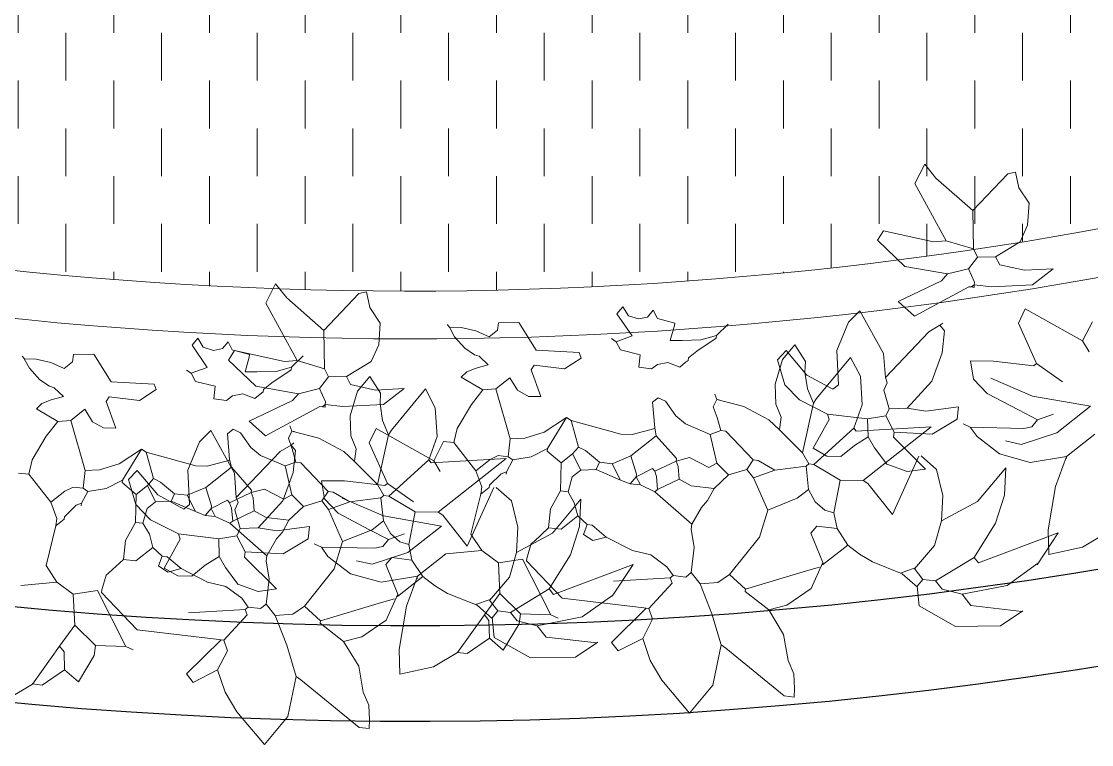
# Model space of a CAD drawing. Header units: millimetres. Extents: x 2667 to 2848, y -1 to 1765.
# Drawn here: x 2720.033 to 2721.152, y 1695.533 to 1696.29 of the extents above; entities that cross this region are included whole.
import ezdxf

# ---------------------------------------------------------------- set-up
doc = ezdxf.new("R2010")
doc.units = ezdxf.units.MM
for name, color, linetype, lineweight in [('ACQUA', 151, 'Continuous', 20), ('VERDE_giardino', 74, 'Continuous', 9), ('VETRATE', 171, 'Continuous', 9)]:
    doc.layers.add(name, color=color, linetype=linetype, lineweight=lineweight)
doc.layers.add('PROIEZIONI', color=145, linetype='Continuous')

msp = doc.modelspace()

# ---------------------------------------------------------------- hatches: boundary and pattern name
at = {"layer": 'ACQUA'}
h = msp.add_hatch(dxfattribs=at)
h.set_pattern_fill('DASH', color=256, scale=0.4, angle=90, style=0)
h.set_pattern_definition([(90, (2925.52994, 1814.877885), (-0.05, 0.05), [0.05, -0.05])])
h.paths.add_polyline_path([(2716.4724, 1700.5077), (2716.7749, 1700.5077, -0.174446), (2717.9341, 1702.729), (2717.7308, 1702.9496, 0.17708)])
h.paths.add_polyline_path([(2716.4745, 1699.4916, 2.20923), (2720.441, 1704.0078), (2720.441, 1703.7078, -2.193796), (2716.7772, 1699.4916)])

# ---------------------------------------------------------------- linework, layer by layer
at = {"layer": 'PROIEZIONI'}
for radius, end in [(4.45, 308.0722), (4.35, 309.1114)]:
    msp.add_arc((2720.441, 1700.0078), radius, 132.6531, end, dxfattribs=at)
at = {"layer": 'VERDE_giardino'}
for p, q in [((2720.9672, 1696.1204), (2720.9776, 1696.1405)), ((2720.9892, 1696.1258), (2720.9776, 1696.1405)), ((2721.0279, 1696.0919), (2720.9892, 1696.1258)), ((2721.0279, 1696.0919), (2721.0645, 1696.1303)), ((2721.0645, 1696.1303), (2721.0727, 1696.132)), ((2721.0761, 1696.1156), (2721.0727, 1696.132)), ((2721.0002, 1696.0604), (2720.9672, 1696.1204)), ((2721.0867, 1696.0996), (2721.0761, 1696.1156)), ((2721.0285, 1696.0518), (2721.0279, 1696.0919)), ((2721.0852, 1696.0766), (2721.0867, 1696.0996)), ((2720.9282, 1696.0609), (2720.9347, 1696.0708)), ((2720.9347, 1696.0708), (2720.9867, 1696.0594)), ((2721.0775, 1696.0594), (2721.0852, 1696.0766)), ((2720.957, 1696.0335), (2720.9282, 1696.0609)), ((2720.9867, 1696.0594), (2721.0002, 1696.0604)), ((2721.0285, 1696.0518), (2721.0002, 1696.0604)), ((2721.0516, 1696.0437), (2721.0775, 1696.0594)), ((2721.0329, 1696.0433), (2721.0285, 1696.0518)), ((2721.0014, 1696.0256), (2720.957, 1696.0335)), ((2721.0234, 1696.031), (2721.0329, 1696.0433)), ((2721.0329, 1696.0433), (2721.0516, 1696.0437)), ((2721.056, 1696.0352), (2721.0516, 1696.0437)), ((2721.082, 1696.0295), (2721.056, 1696.0352)), ((2720.9952, 1696.0183), (2721.0014, 1696.0256)), ((2721.0014, 1696.0256), (2721.0234, 1696.031)), ((2721.0298, 1696.0169), (2721.0234, 1696.031)), ((2721.082, 1696.0295), (2721.1118, 1696.0311)), ((2721.1118, 1696.0311), (2721.0902, 1696.0144)), ((2720.2888, 1695.9951), (2720.2992, 1696.0153)), ((2720.3108, 1696.0006), (2720.2992, 1696.0153)), ((2720.95, 1695.9969), (2720.9952, 1696.0183)), ((2720.9669, 1695.9816), (2721.0239, 1696.0123)), ((2721.0265, 1696.012), (2721.0239, 1696.0123)), ((2721.0265, 1696.012), (2721.0295, 1696.0143)), ((2721.0292, 1696.0116), (2721.0265, 1696.012)), ((2721.0292, 1696.0116), (2721.0295, 1696.0143)), ((2721.0295, 1696.0143), (2721.0298, 1696.0169)), ((2721.0295, 1696.0143), (2721.0479, 1696.0121)), ((2721.0902, 1696.0144), (2721.0479, 1696.0121)), ((2720.3496, 1695.9666), (2720.3108, 1696.0006)), ((2720.3496, 1695.9666), (2720.3861, 1696.0051)), ((2720.3861, 1696.0051), (2720.3943, 1696.0068)), ((2720.3977, 1695.9904), (2720.3943, 1696.0068)), ((2720.3218, 1695.9352), (2720.2888, 1695.9951)), ((2720.4083, 1695.9743), (2720.3977, 1695.9904)), ((2720.656, 1695.984), (2720.6622, 1695.9913)), ((2720.6679, 1695.9819), (2720.6622, 1695.9913)), ((2720.9669, 1695.9816), (2720.95, 1695.9969)), ((2721.0826, 1695.9893), (2721.0755, 1695.9742)), ((2721.1427, 1695.9556), (2721.0826, 1695.9893)), ((2720.672, 1695.9608), (2720.656, 1695.984)), ((2720.6784, 1695.9788), (2720.6679, 1695.9819)), ((2720.6878, 1695.9806), (2720.6784, 1695.9788)), ((2720.6938, 1695.9876), (2720.6878, 1695.9806)), ((2720.6982, 1695.9791), (2720.6938, 1695.9876)), ((2720.7163, 1695.9743), (2720.6982, 1695.9791)), ((2720.9099, 1695.9871), (2720.8979, 1695.9751)), ((2720.9345, 1695.9425), (2720.9099, 1695.9871)), ((2720.3502, 1695.9265), (2720.3496, 1695.9666)), ((2720.4069, 1695.9514), (2720.4083, 1695.9743)), ((2720.4808, 1695.9699), (2720.4785, 1695.9729)), ((2720.4808, 1695.9699), (2720.4861, 1695.96)), ((2720.4931, 1695.9695), (2720.4808, 1695.9699)), ((2720.5084, 1695.9661), (2720.4931, 1695.9695)), ((2720.5311, 1695.9667), (2720.5223, 1695.9597)), ((2720.5321, 1695.9746), (2720.5311, 1695.9667)), ((2720.5321, 1695.9746), (2720.5535, 1695.9747)), ((2720.5535, 1695.9747), (2720.5714, 1695.9459)), ((2720.7115, 1695.9562), (2720.716, 1695.9717)), ((2720.716, 1695.9717), (2720.7163, 1695.9743)), ((2720.7601, 1695.9611), (2720.7722, 1695.9731)), ((2720.8979, 1695.9751), (2720.8858, 1695.9457)), ((2720.9821, 1695.9652), (2720.9936, 1695.9719)), ((2720.9936, 1695.9719), (2720.9966, 1695.9742)), ((2720.9983, 1695.966), (2720.9936, 1695.9719)), ((2721.0946, 1695.9319), (2721.0755, 1695.9742)), ((2721.1427, 1695.9556), (2721.1531, 1695.9757)), ((2720.2118, 1695.951), (2720.218, 1695.9583)), ((2720.2236, 1695.9489), (2720.218, 1695.9583)), ((2720.4861, 1695.96), (2720.497, 1695.948)), ((2720.5223, 1695.9597), (2720.5084, 1695.9661)), ((2720.6503, 1695.958), (2720.6552, 1695.9548)), ((2720.6552, 1695.9548), (2720.672, 1695.9608)), ((2720.7241, 1695.9562), (2720.7115, 1695.9562)), ((2720.7438, 1695.9568), (2720.7241, 1695.9562)), ((2720.7395, 1695.9449), (2720.7598, 1695.9585)), ((2720.7601, 1695.9611), (2720.7438, 1695.9568)), ((2720.7598, 1695.9585), (2720.7601, 1695.9611)), ((2720.9365, 1695.9172), (2720.9821, 1695.9652)), ((2720.9959, 1695.943), (2720.9983, 1695.966)), ((2721.1427, 1695.9556), (2721.1494, 1695.9441)), ((2720.2277, 1695.9278), (2720.2118, 1695.951)), ((2720.2342, 1695.9457), (2720.2236, 1695.9489)), ((2720.2435, 1695.9475), (2720.2342, 1695.9457)), ((2720.2496, 1695.9546), (2720.2435, 1695.9475)), ((2720.2539, 1695.9461), (2720.2496, 1695.9546)), ((2720.2498, 1695.9356), (2720.2563, 1695.9456)), ((2720.272, 1695.9413), (2720.2539, 1695.9461)), ((2720.2563, 1695.9456), (2720.3084, 1695.9341)), ((2720.3991, 1695.9341), (2720.4069, 1695.9514)), ((2720.497, 1695.948), (2720.507, 1695.9411)), ((2720.5714, 1695.9459), (2720.6165, 1695.9433)), ((2720.6596, 1695.9462), (2720.6552, 1695.9548)), ((2720.6803, 1695.9411), (2720.6596, 1695.9462)), ((2720.7307, 1695.9379), (2720.7395, 1695.9449)), ((2720.8329, 1695.9454), (2720.8238, 1695.9358)), ((2720.8418, 1695.9515), (2720.829, 1695.9362)), ((2720.8546, 1695.9198), (2720.8329, 1695.9454)), ((2720.8418, 1695.9515), (2720.8531, 1695.9342)), ((2720.8858, 1695.9457), (2720.8875, 1695.9096)), ((2720.0366, 1695.9369), (2720.0342, 1695.9398)), ((2720.0365, 1695.9369), (2720.0419, 1695.927)), ((2720.0489, 1695.9365), (2720.0365, 1695.9369)), ((2720.0642, 1695.9331), (2720.0489, 1695.9365)), ((2720.0781, 1695.9267), (2720.0642, 1695.9331)), ((2720.0869, 1695.9336), (2720.0781, 1695.9267)), ((2720.0878, 1695.9415), (2720.0869, 1695.9336)), ((2720.0878, 1695.9415), (2720.1092, 1695.9417)), ((2720.1092, 1695.9417), (2720.1272, 1695.9129)), ((2720.2786, 1695.9082), (2720.2498, 1695.9356)), ((2720.2672, 1695.9231), (2720.2717, 1695.9386)), ((2720.2717, 1695.9386), (2720.272, 1695.9413)), ((2720.3084, 1695.9341), (2720.3218, 1695.9352)), ((2720.3159, 1695.9281), (2720.328, 1695.94)), ((2720.3502, 1695.9265), (2720.3218, 1695.9352)), ((2720.3733, 1695.9185), (2720.3991, 1695.9341)), ((2720.507, 1695.9411), (2720.5119, 1695.9396)), ((2720.5119, 1695.9396), (2720.5215, 1695.9304)), ((2720.6012, 1695.9264), (2720.6185, 1695.9377)), ((2720.6185, 1695.9377), (2720.6165, 1695.9433)), ((2720.6788, 1695.928), (2720.6803, 1695.9411)), ((2720.7091, 1695.9331), (2720.6984, 1695.931)), ((2720.7216, 1695.9283), (2720.7091, 1695.9331)), ((2720.7274, 1695.9329), (2720.7216, 1695.9283)), ((2720.7274, 1695.9329), (2720.7304, 1695.9352)), ((2720.7304, 1695.9352), (2720.7307, 1695.9379)), ((2720.829, 1695.9362), (2720.8214, 1695.9104)), ((2720.8238, 1695.9358), (2720.8313, 1695.9097)), ((2720.8525, 1695.923), (2720.8531, 1695.9342)), ((2720.8646, 1695.8954), (2720.9001, 1695.9384)), ((2720.9001, 1695.9384), (2720.9104, 1695.9186)), ((2720.9365, 1695.9172), (2720.9345, 1695.9425)), ((2720.985, 1695.9135), (2720.9959, 1695.943)), ((2721.0255, 1695.9346), (2721.0286, 1695.9156)), ((2721.0495, 1695.9345), (2721.0255, 1695.9346)), ((2721.0916, 1695.9295), (2721.0495, 1695.9345)), ((2720.0419, 1695.927), (2720.0527, 1695.9149)), ((2720.206, 1695.925), (2720.211, 1695.9217)), ((2720.211, 1695.9217), (2720.2277, 1695.9278)), ((2720.2153, 1695.9132), (2720.211, 1695.9217)), ((2720.2799, 1695.9232), (2720.2672, 1695.9231)), ((2720.2996, 1695.9237), (2720.2799, 1695.9232)), ((2720.2953, 1695.9118), (2720.3156, 1695.9255)), ((2720.3159, 1695.9281), (2720.2996, 1695.9237)), ((2720.3156, 1695.9255), (2720.3159, 1695.9281)), ((2720.3545, 1695.918), (2720.3502, 1695.9265)), ((2720.4989, 1695.9231), (2720.4933, 1695.9177)), ((2720.5087, 1695.9271), (2720.4989, 1695.9231)), ((2720.5215, 1695.9304), (2720.5087, 1695.9271)), ((2720.5663, 1695.9252), (2720.5696, 1695.9301)), ((2720.5764, 1695.8973), (2720.5663, 1695.9252)), ((2720.5696, 1695.9301), (2720.6012, 1695.9264)), ((2720.692, 1695.9264), (2720.6788, 1695.928)), ((2720.6984, 1695.931), (2720.692, 1695.9264)), ((2720.855, 1695.9055), (2720.8525, 1695.923)), ((2721.0946, 1695.9319), (2721.0916, 1695.9295)), ((2721.0946, 1695.9319), (2721.1217, 1695.9127)), ((2720.0527, 1695.9149), (2720.0627, 1695.9081)), ((2720.1272, 1695.9129), (2720.1723, 1695.9103)), ((2720.2361, 1695.9081), (2720.2153, 1695.9132)), ((2720.2865, 1695.9048), (2720.2953, 1695.9118)), ((2720.3451, 1695.9058), (2720.3545, 1695.918)), ((2720.3545, 1695.918), (2720.3733, 1695.9185)), ((2720.3776, 1695.9099), (2720.3733, 1695.9185)), ((2720.3975, 1695.9185), (2720.3848, 1695.9032)), ((2720.3975, 1695.9185), (2720.4089, 1695.9011)), ((2720.5158, 1695.9044), (2720.4933, 1695.9177)), ((2720.5293, 1695.9055), (2720.544, 1695.9171)), ((2720.544, 1695.9171), (2720.5521, 1695.904)), ((2720.8214, 1695.9104), (2720.8221, 1695.8893)), ((2720.8816, 1695.905), (2720.8546, 1695.9198)), ((2720.9104, 1695.9186), (2720.9124, 1695.8887)), ((2720.9349, 1695.904), (2720.9385, 1695.9116)), ((2720.9385, 1695.9116), (2720.9365, 1695.9172)), ((2720.9594, 1695.8851), (2720.985, 1695.9135)), ((2721.0428, 1695.9006), (2721.0286, 1695.9156)), ((2721.0469, 1695.9165), (2721.0903, 1695.8977)), ((2720.0627, 1695.9081), (2720.0677, 1695.9065)), ((2720.0677, 1695.9065), (2720.0773, 1695.8974)), ((2720.1569, 1695.8934), (2720.1743, 1695.9047)), ((2720.1743, 1695.9047), (2720.1723, 1695.9103)), ((2720.2346, 1695.8949), (2720.2361, 1695.9081)), ((2720.2649, 1695.9001), (2720.2541, 1695.898)), ((2720.2773, 1695.8952), (2720.2649, 1695.9001)), ((2720.2832, 1695.8999), (2720.2773, 1695.8952)), ((2720.3231, 1695.9003), (2720.2786, 1695.9082)), ((2720.2832, 1695.8999), (2720.2861, 1695.9022)), ((2720.2861, 1695.9022), (2720.2865, 1695.9048)), ((2720.3169, 1695.8931), (2720.3231, 1695.9003)), ((2720.3231, 1695.9003), (2720.3451, 1695.9058)), ((2720.3514, 1695.8917), (2720.3451, 1695.9058)), ((2720.3848, 1695.9032), (2720.3772, 1695.8773)), ((2720.4036, 1695.9042), (2720.3776, 1695.9099)), ((2720.4036, 1695.9042), (2720.4334, 1695.9059)), ((2720.4083, 1695.8899), (2720.4089, 1695.9011)), ((2720.4334, 1695.9059), (2720.4118, 1695.8891)), ((2720.4203, 1695.8624), (2720.4559, 1695.9054)), ((2720.4559, 1695.9054), (2720.4661, 1695.8855)), ((2720.5158, 1695.9044), (2720.5038, 1695.8891)), ((2720.5158, 1695.9044), (2720.5293, 1695.9055)), ((2720.5445, 1695.853), (2720.5293, 1695.9055)), ((2720.5521, 1695.904), (2720.5636, 1695.8975)), ((2720.7603, 1695.8943), (2720.7583, 1695.8999)), ((2720.8313, 1695.9097), (2720.8466, 1695.8938)), ((2720.8613, 1695.8905), (2720.855, 1695.9055)), ((2720.8816, 1695.905), (2720.8875, 1695.9096)), ((2720.9406, 1695.8847), (2720.9349, 1695.904)), ((2721.0755, 1695.8834), (2721.0428, 1695.9006)), ((2720.0547, 1695.89), (2720.0491, 1695.8847)), ((2720.0645, 1695.894), (2720.0547, 1695.89)), ((2720.0773, 1695.8974), (2720.0645, 1695.894)), ((2720.1221, 1695.8921), (2720.1253, 1695.8971)), ((2720.1322, 1695.8642), (2720.1221, 1695.8921)), ((2720.1253, 1695.8971), (2720.1569, 1695.8934)), ((2720.2477, 1695.8934), (2720.2346, 1695.8949)), ((2720.2541, 1695.898), (2720.2477, 1695.8934)), ((2720.2716, 1695.8717), (2720.3169, 1695.8931)), ((2720.3482, 1695.8867), (2720.3511, 1695.889)), ((2720.3508, 1695.8864), (2720.3511, 1695.889)), ((2720.3511, 1695.889), (2720.3514, 1695.8917)), ((2720.3511, 1695.889), (2720.3696, 1695.8869)), ((2720.4118, 1695.8891), (2720.3696, 1695.8869)), ((2720.4108, 1695.8724), (2720.4083, 1695.8899)), ((2720.5038, 1695.8891), (2720.4891, 1695.8641)), ((2720.5636, 1695.8975), (2720.5764, 1695.8973)), ((2720.6932, 1695.8916), (2720.6991, 1695.8962)), ((2720.6954, 1695.8646), (2720.6932, 1695.8916)), ((2720.6991, 1695.8962), (2720.7067, 1695.8926)), ((2720.7067, 1695.8926), (2720.7176, 1695.8772)), ((2720.7567, 1695.8868), (2720.7603, 1695.8943)), ((2720.7885, 1695.887), (2720.7603, 1695.8943)), ((2720.7629, 1695.894), (2720.7603, 1695.8943)), ((2720.8221, 1695.8893), (2720.8275, 1695.8758)), ((2720.8466, 1695.8938), (2720.8759, 1695.8789)), ((2720.8499, 1695.8384), (2720.8613, 1695.8905)), ((2720.8613, 1695.8905), (2720.8646, 1695.8954)), ((2720.9124, 1695.8887), (2720.9036, 1695.8642)), ((2721.0903, 1695.8977), (2721.151, 1695.8872)), ((2720.0716, 1695.8714), (2720.0491, 1695.8847)), ((2720.0851, 1695.8724), (2720.0998, 1695.8841)), ((2720.0998, 1695.8841), (2720.1079, 1695.8709)), ((2720.2885, 1695.8563), (2720.3455, 1695.887)), ((2720.3482, 1695.8867), (2720.3455, 1695.887)), ((2720.3508, 1695.8864), (2720.3482, 1695.8867)), ((2720.3772, 1695.8773), (2720.3779, 1695.8562)), ((2720.4661, 1695.8855), (2720.4681, 1695.8557)), ((2720.7176, 1695.8772), (2720.7276, 1695.8688)), ((2720.7608, 1695.8756), (2720.7567, 1695.8868)), ((2720.8147, 1695.8729), (2720.7885, 1695.887)), ((2720.918, 1695.874), (2720.8759, 1695.8789)), ((2720.8779, 1695.8733), (2720.8759, 1695.8789)), ((2720.918, 1695.874), (2720.9371, 1695.8771)), ((2720.9371, 1695.8771), (2720.9406, 1695.8847)), ((2720.9458, 1695.86), (2720.9371, 1695.8771)), ((2720.9406, 1695.8847), (2720.9594, 1695.8851)), ((2720.9594, 1695.8851), (2720.9789, 1695.8821)), ((2720.9789, 1695.8821), (2721.013, 1695.8868)), ((2721.0114, 1695.8737), (2721.013, 1695.8868)), ((2721.0957, 1695.873), (2721.0755, 1695.8834)), ((2721.0957, 1695.873), (2721.1124, 1695.879)), ((2721.151, 1695.8872), (2721.1157, 1695.8595)), ((2720.0716, 1695.8714), (2720.0595, 1695.8561)), ((2720.0716, 1695.8714), (2720.0851, 1695.8724)), ((2720.1002, 1695.8199), (2720.0851, 1695.8724)), ((2720.1079, 1695.8709), (2720.1194, 1695.8645)), ((2720.2885, 1695.8563), (2720.2716, 1695.8717)), ((2720.3161, 1695.8613), (2720.314, 1695.8669)), ((2720.4171, 1695.8575), (2720.4108, 1695.8724)), ((2720.6032, 1695.8754), (2720.5798, 1695.8601)), ((2720.5834, 1695.843), (2720.6032, 1695.8754)), ((2720.6082, 1695.8722), (2720.6032, 1695.8754)), ((2720.6082, 1695.8722), (2720.6599, 1695.8581)), ((2720.6156, 1695.8446), (2720.6082, 1695.8722)), ((2720.7276, 1695.8688), (2720.7533, 1695.8578)), ((2720.7645, 1695.8618), (2720.7608, 1695.8756)), ((2720.826, 1695.8626), (2720.8147, 1695.8729)), ((2720.8275, 1695.8758), (2720.8263, 1695.8652)), ((2720.861, 1695.8433), (2720.8779, 1695.8733)), ((2720.9843, 1695.8657), (2720.9059, 1695.8612)), ((2720.9132, 1695.8096), (2720.9843, 1695.8657)), ((2720.9185, 1695.8552), (2720.918, 1695.874)), ((2720.9856, 1695.858), (2721.0114, 1695.8737)), ((2721.0253, 1695.8652), (2721.0177, 1695.8688)), ((2721.0813, 1695.864), (2721.0895, 1695.8657)), ((2721.0895, 1695.8657), (2721.0957, 1695.873)), ((2720.0595, 1695.8561), (2720.0448, 1695.8311)), ((2720.1194, 1695.8645), (2720.1322, 1695.8642)), ((2720.2316, 1695.8618), (2720.2195, 1695.8499)), ((2720.2562, 1695.8173), (2720.2316, 1695.8618)), ((2720.249, 1695.8585), (2720.2549, 1695.8632)), ((2720.2511, 1695.8316), (2720.249, 1695.8585)), ((2720.2549, 1695.8632), (2720.2624, 1695.8596)), ((2720.2624, 1695.8596), (2720.2734, 1695.8441)), ((2720.3125, 1695.8537), (2720.3161, 1695.8613)), ((2720.3443, 1695.854), (2720.3161, 1695.8613)), ((2720.3187, 1695.861), (2720.3161, 1695.8613)), ((2720.3779, 1695.8562), (2720.3833, 1695.8427)), ((2720.4043, 1695.8641), (2720.3971, 1695.8489)), ((2720.4644, 1695.8303), (2720.4043, 1695.8641)), ((2720.4056, 1695.8054), (2720.4171, 1695.8575)), ((2720.4171, 1695.8575), (2720.4203, 1695.8624)), ((2720.4681, 1695.8557), (2720.4594, 1695.8311)), ((2720.4891, 1695.8641), (2720.4853, 1695.8492)), ((2720.5798, 1695.8601), (2720.5595, 1695.8538)), ((2720.6599, 1695.8581), (2720.672, 1695.8577)), ((2720.6706, 1695.8355), (2720.6971, 1695.8564)), ((2720.672, 1695.8577), (2720.6955, 1695.864)), ((2720.6971, 1695.8564), (2720.6954, 1695.8646)), ((2720.7183, 1695.8325), (2720.6971, 1695.8564)), ((2720.7533, 1695.8578), (2720.7645, 1695.8618)), ((2720.7605, 1695.8276), (2720.7533, 1695.8578)), ((2720.7698, 1695.8612), (2720.7645, 1695.8618)), ((2720.7983, 1695.8311), (2720.7698, 1695.8612)), ((2720.826, 1695.8626), (2720.8263, 1695.8652)), ((2720.8499, 1695.8384), (2720.826, 1695.8626)), ((2720.8618, 1695.8263), (2720.9036, 1695.8642)), ((2720.9059, 1695.8612), (2720.9036, 1695.8642)), ((2720.9041, 1695.8462), (2720.9185, 1695.8552)), ((2720.9185, 1695.8552), (2720.9251, 1695.8438)), ((2720.9451, 1695.8548), (2720.9458, 1695.86)), ((2720.9786, 1695.8215), (2720.9451, 1695.8548)), ((2720.9458, 1695.86), (2720.9856, 1695.858)), ((2721.0323, 1695.8555), (2721.0253, 1695.8652)), ((2721.0253, 1695.8652), (2721.0813, 1695.864)), ((2721.0559, 1695.8373), (2721.0323, 1695.8555)), ((2721.1157, 1695.8595), (2721.0784, 1695.8473)), ((2721.1259, 1695.8347), (2721.1553, 1695.858)), ((2720.2195, 1695.8499), (2720.2075, 1695.8204)), ((2720.2734, 1695.8441), (2720.2833, 1695.8358)), ((2720.3038, 1695.84), (2720.3153, 1695.8466)), ((2720.3165, 1695.8426), (2720.3125, 1695.8537)), ((2720.3153, 1695.8466), (2720.3182, 1695.849)), ((2720.3199, 1695.8408), (2720.3153, 1695.8466)), ((2720.3705, 1695.8399), (2720.3443, 1695.854)), ((2720.4162, 1695.8066), (2720.3971, 1695.8489)), ((2720.4644, 1695.8303), (2720.4748, 1695.8505)), ((2720.4748, 1695.8505), (2720.4853, 1695.8492)), ((2720.5085, 1695.8198), (2720.4853, 1695.8492)), ((2720.5423, 1695.8345), (2720.5445, 1695.853)), ((2720.5595, 1695.8538), (2720.5445, 1695.853)), ((2720.6094, 1695.8373), (2720.6156, 1695.8446)), ((2720.6232, 1695.841), (2720.6156, 1695.8446)), ((2720.861, 1695.8433), (2720.8753, 1695.8352)), ((2720.89, 1695.8347), (2720.9041, 1695.8462)), ((2720.9251, 1695.8438), (2720.938, 1695.8265)), ((2721.0784, 1695.8473), (2721.062, 1695.851)), ((2720.159, 1695.8424), (2720.1356, 1695.8271)), ((2720.1391, 1695.81), (2720.159, 1695.8424)), ((2720.1639, 1695.8391), (2720.159, 1695.8424)), ((2720.1639, 1695.8391), (2720.2157, 1695.825)), ((2720.1714, 1695.8116), (2720.1639, 1695.8391)), ((2720.2581, 1695.7919), (2720.3038, 1695.84)), ((2720.2833, 1695.8358), (2720.3091, 1695.8248)), ((2720.3202, 1695.8288), (2720.3165, 1695.8426)), ((2720.3175, 1695.8178), (2720.3199, 1695.8408)), ((2720.3818, 1695.8296), (2720.3705, 1695.8399)), ((2720.3818, 1695.8296), (2720.3821, 1695.8322)), ((2720.3833, 1695.8427), (2720.3821, 1695.8322)), ((2720.54, 1695.8327), (2720.4617, 1695.8282)), ((2720.469, 1695.7766), (2720.54, 1695.8327)), ((2720.5233, 1695.8314), (2720.5318, 1695.8358)), ((2720.5318, 1695.8358), (2720.5423, 1695.8345)), ((2720.5473, 1695.8313), (2720.5423, 1695.8345)), ((2720.5473, 1695.8313), (2720.5663, 1695.8344)), ((2720.5663, 1695.8344), (2720.5834, 1695.843)), ((2720.5831, 1695.8404), (2720.5834, 1695.843)), ((2720.5976, 1695.828), (2720.5831, 1695.8404)), ((2720.5976, 1695.828), (2720.6094, 1695.8373)), ((2720.6181, 1695.8203), (2720.6094, 1695.8373)), ((2720.6378, 1695.8286), (2720.6232, 1695.841)), ((2720.6509, 1695.8271), (2720.6706, 1695.8355)), ((2720.6763, 1695.8161), (2720.6706, 1695.8355)), ((2720.718, 1695.8299), (2720.7318, 1695.8336)), ((2720.718, 1695.8299), (2720.7183, 1695.8325)), ((2720.7318, 1695.8336), (2720.7519, 1695.8232)), ((2720.8565, 1695.827), (2720.8499, 1695.8384)), ((2720.8753, 1695.8352), (2720.89, 1695.8347)), ((2720.9714, 1695.8351), (2720.9438, 1695.774)), ((2720.9899, 1695.8212), (2720.974, 1695.8354)), ((2721.0878, 1695.8285), (2721.0559, 1695.8373)), ((2721.0878, 1695.8285), (2721.1259, 1695.8347)), ((2721.1144, 1695.8034), (2721.1259, 1695.8347)), ((2721.1259, 1695.8347), (2721.1256, 1695.8321)), ((2720.0448, 1695.8311), (2720.0411, 1695.8162)), ((2720.1356, 1695.8271), (2720.1152, 1695.8208)), ((2720.2157, 1695.825), (2720.2277, 1695.8246)), ((2720.2264, 1695.8024), (2720.2529, 1695.8234)), ((2720.2277, 1695.8246), (2720.2513, 1695.831)), ((2720.2529, 1695.8234), (2720.2511, 1695.8316)), ((2720.2741, 1695.7995), (2720.2529, 1695.8234)), ((2720.3091, 1695.8248), (2720.3202, 1695.8288)), ((2720.3162, 1695.7945), (2720.3091, 1695.8248)), ((2720.3255, 1695.8282), (2720.3202, 1695.8288)), ((2720.354, 1695.7981), (2720.3255, 1695.8282)), ((2720.4056, 1695.8054), (2720.3818, 1695.8296)), ((2720.4175, 1695.7933), (2720.4594, 1695.8311)), ((2720.4617, 1695.8282), (2720.4594, 1695.8311)), ((2720.4644, 1695.8303), (2720.4711, 1695.8189)), ((2720.5085, 1695.8198), (2720.5233, 1695.8314)), ((2720.5405, 1695.8187), (2720.5473, 1695.8313)), ((2720.5969, 1695.7987), (2720.5976, 1695.828)), ((2720.6181, 1695.8203), (2720.6342, 1695.821)), ((2720.6342, 1695.821), (2720.6378, 1695.8286)), ((2720.6596, 1695.8101), (2720.6342, 1695.821)), ((2720.6509, 1695.8271), (2720.6378, 1695.8286)), ((2720.6596, 1695.8101), (2720.6509, 1695.8271)), ((2720.676, 1695.8135), (2720.6931, 1695.8221)), ((2720.6931, 1695.8221), (2720.6954, 1695.8192)), ((2720.6954, 1695.8192), (2720.718, 1695.8299)), ((2720.72, 1695.8243), (2720.718, 1695.8299)), ((2720.7211, 1695.8108), (2720.72, 1695.8243)), ((2720.7519, 1695.8232), (2720.7605, 1695.8276)), ((2720.7724, 1695.8155), (2720.7605, 1695.8276)), ((2720.7724, 1695.8155), (2720.7918, 1695.8212)), ((2720.7918, 1695.8212), (2720.7983, 1695.8311)), ((2720.7987, 1695.8124), (2720.7918, 1695.8212)), ((2720.8035, 1695.8305), (2720.7983, 1695.8311)), ((2720.821, 1695.8205), (2720.8035, 1695.8305)), ((2720.821, 1695.8205), (2720.8536, 1695.8246)), ((2720.8536, 1695.8246), (2720.8565, 1695.827)), ((2720.8561, 1695.8003), (2720.8536, 1695.8246)), ((2720.8618, 1695.8263), (2720.8565, 1695.827)), ((2720.8892, 1695.8098), (2720.8618, 1695.8263)), ((2720.938, 1695.8265), (2720.9592, 1695.8189)), ((2720.9592, 1695.8189), (2720.9786, 1695.8215)), ((2720.9965, 1695.7938), (2720.9899, 1695.8212)), ((2721.0625, 1695.823), (2721.0329, 1695.7875)), ((2721.0611, 1695.7944), (2721.0625, 1695.823)), ((2720.0305, 1695.8174), (2720.0411, 1695.8162)), ((2720.0643, 1695.7868), (2720.0411, 1695.8162)), ((2720.0981, 1695.8015), (2720.1002, 1695.8199)), ((2720.1152, 1695.8208), (2720.1002, 1695.8199)), ((2720.1221, 1695.8013), (2720.1391, 1695.81)), ((2720.1388, 1695.8074), (2720.1391, 1695.81)), ((2720.1546, 1695.8201), (2720.1455, 1695.8105)), ((2720.1455, 1695.8105), (2720.153, 1695.7844)), ((2720.1762, 1695.7946), (2720.1546, 1695.8201)), ((2720.1652, 1695.8043), (2720.1714, 1695.8116)), ((2720.179, 1695.808), (2720.1714, 1695.8116)), ((2720.2075, 1695.8204), (2720.2091, 1695.7843)), ((2720.2581, 1695.7919), (2720.2562, 1695.8173)), ((2720.3067, 1695.7882), (2720.3175, 1695.8178)), ((2720.5146, 1695.8031), (2720.5085, 1695.8198)), ((2720.5228, 1695.8048), (2720.5349, 1695.8167)), ((2720.5349, 1695.8167), (2720.5405, 1695.8187)), ((2720.5402, 1695.8161), (2720.5405, 1695.8187)), ((2720.6048, 1695.7978), (2720.6092, 1695.8133)), ((2720.6092, 1695.8133), (2720.6181, 1695.8203)), ((2720.6698, 1695.8062), (2720.6596, 1695.8101)), ((2720.6698, 1695.8062), (2720.676, 1695.8135)), ((2720.676, 1695.8135), (2720.6763, 1695.8161)), ((2720.6804, 1695.8049), (2720.676, 1695.8135)), ((2720.6974, 1695.8136), (2720.6954, 1695.8192)), ((2720.6985, 1695.8001), (2720.6974, 1695.8136)), ((2720.6985, 1695.8001), (2720.7211, 1695.8108)), ((2720.7337, 1695.804), (2720.7211, 1695.8108)), ((2720.7574, 1695.8012), (2720.7724, 1695.8155)), ((2720.7987, 1695.8124), (2720.821, 1695.8205)), ((2720.8135, 1695.7786), (2720.7987, 1695.8124)), ((2720.8826, 1695.7758), (2720.8892, 1695.8098)), ((2720.8892, 1695.8098), (2720.9132, 1695.8096)), ((2720.079, 1695.7984), (2720.0875, 1695.8027)), ((2720.0875, 1695.8027), (2720.0981, 1695.8015)), ((2720.103, 1695.7982), (2720.0981, 1695.8015)), ((2720.103, 1695.7982), (2720.1221, 1695.8013)), ((2720.1534, 1695.795), (2720.1388, 1695.8074)), ((2720.1534, 1695.795), (2720.1652, 1695.8043)), ((2720.1738, 1695.7872), (2720.1652, 1695.8043)), ((2720.1935, 1695.7956), (2720.179, 1695.808)), ((2720.2067, 1695.7941), (2720.2264, 1695.8024)), ((2720.2321, 1695.7831), (2720.2264, 1695.8024)), ((2720.2738, 1695.7969), (2720.2876, 1695.8006)), ((2720.2738, 1695.7969), (2720.2741, 1695.7995)), ((2720.2876, 1695.8006), (2720.3077, 1695.7902)), ((2720.3471, 1695.8094), (2720.3502, 1695.7903)), ((2720.3711, 1695.8092), (2720.3471, 1695.8094)), ((2720.4133, 1695.8043), (2720.3711, 1695.8092)), ((2720.4123, 1695.7939), (2720.4056, 1695.8054)), ((2720.4162, 1695.8066), (2720.4133, 1695.8043)), ((2720.4162, 1695.8066), (2720.4433, 1695.7874)), ((2720.5272, 1695.8021), (2720.4995, 1695.741)), ((2720.5137, 1695.7952), (2720.5146, 1695.8031)), ((2720.5137, 1695.7952), (2720.5225, 1695.8021)), ((2720.5225, 1695.8021), (2720.5228, 1695.8048)), ((2720.5457, 1695.7882), (2720.5297, 1695.8024)), ((2720.5866, 1695.7799), (2720.5969, 1695.7987)), ((2720.6048, 1695.7978), (2720.5969, 1695.7987)), ((2720.6804, 1695.8049), (2720.6698, 1695.8062)), ((2720.6955, 1695.7978), (2720.6804, 1695.8049)), ((2720.6955, 1695.7978), (2720.6985, 1695.8001)), ((2720.7574, 1695.8012), (2720.7337, 1695.804)), ((2720.7505, 1695.7887), (2720.7574, 1695.8012)), ((2720.8443, 1695.791), (2720.8561, 1695.8003)), ((2720.8561, 1695.8003), (2720.8633, 1695.7873)), ((2720.9182, 1695.8064), (2720.9132, 1695.8096)), ((2720.9438, 1695.774), (2720.9182, 1695.8064)), ((2721.1067, 1695.7581), (2721.1144, 1695.8034)), ((2720.0643, 1695.7868), (2720.079, 1695.7984)), ((2720.0962, 1695.7857), (2720.103, 1695.7982)), ((2720.1526, 1695.7657), (2720.1534, 1695.795)), ((2720.1738, 1695.7872), (2720.1899, 1695.788)), ((2720.2032, 1695.7797), (2720.1762, 1695.7946)), ((2720.1899, 1695.788), (2720.1935, 1695.7956)), ((2720.2154, 1695.777), (2720.1899, 1695.788)), ((2720.2067, 1695.7941), (2720.1935, 1695.7956)), ((2720.2154, 1695.777), (2720.2067, 1695.7941)), ((2720.2318, 1695.7804), (2720.2488, 1695.7891)), ((2720.2488, 1695.7891), (2720.2511, 1695.7862)), ((2720.2511, 1695.7862), (2720.2738, 1695.7969)), ((2720.2601, 1695.7864), (2720.2581, 1695.7919)), ((2720.2758, 1695.7913), (2720.2738, 1695.7969)), ((2720.2769, 1695.7778), (2720.2758, 1695.7913)), ((2720.281, 1695.7599), (2720.3067, 1695.7882)), ((2720.3077, 1695.7902), (2720.3162, 1695.7945)), ((2720.3282, 1695.7825), (2720.3162, 1695.7945)), ((2720.3282, 1695.7825), (2720.3475, 1695.7882)), ((2720.3475, 1695.7882), (2720.354, 1695.7981)), ((2720.3545, 1695.7794), (2720.3475, 1695.7882)), ((2720.3645, 1695.7753), (2720.3502, 1695.7903)), ((2720.3593, 1695.7975), (2720.354, 1695.7981)), ((2720.3545, 1695.7794), (2720.3768, 1695.7874)), ((2720.3768, 1695.7874), (2720.3593, 1695.7975)), ((2720.3686, 1695.7912), (2720.412, 1695.7725)), ((2720.3768, 1695.7874), (2720.4093, 1695.7916)), ((2720.4093, 1695.7916), (2720.4123, 1695.7939)), ((2720.4118, 1695.7673), (2720.4093, 1695.7916)), ((2720.4175, 1695.7933), (2720.4123, 1695.7939)), ((2720.445, 1695.7767), (2720.4175, 1695.7933)), ((2720.5137, 1695.7952), (2720.5034, 1695.7536)), ((2720.5522, 1695.7608), (2720.5457, 1695.7882)), ((2720.6183, 1695.7899), (2720.5887, 1695.7545)), ((2720.6114, 1695.7863), (2720.6048, 1695.7978)), ((2720.6169, 1695.7614), (2720.6183, 1695.7899)), ((2720.7343, 1695.7639), (2720.6955, 1695.7978)), ((2720.7444, 1695.7814), (2720.7505, 1695.7887)), ((2720.8135, 1695.7786), (2720.8443, 1695.791)), ((2720.9953, 1695.7673), (2720.9965, 1695.7938)), ((2721.0329, 1695.7875), (2720.9953, 1695.7673)), ((2721.0518, 1695.7648), (2721.0611, 1695.7944)), ((2720.0704, 1695.77), (2720.0643, 1695.7868)), ((2720.0786, 1695.7717), (2720.0906, 1695.7837)), ((2720.0906, 1695.7837), (2720.0962, 1695.7857)), ((2720.0959, 1695.783), (2720.0962, 1695.7857)), ((2720.153, 1695.7844), (2720.1683, 1695.7685)), ((2720.1605, 1695.7648), (2720.165, 1695.7803)), ((2720.165, 1695.7803), (2720.1738, 1695.7872)), ((2720.2032, 1695.7797), (2720.2091, 1695.7843)), ((2720.2256, 1695.7731), (2720.2154, 1695.777)), ((2720.2256, 1695.7731), (2720.2318, 1695.7804)), ((2720.2318, 1695.7804), (2720.2321, 1695.7831)), ((2720.2361, 1695.7719), (2720.2318, 1695.7804)), ((2720.2532, 1695.7806), (2720.2511, 1695.7862)), ((2720.2543, 1695.7671), (2720.2532, 1695.7806)), ((2720.2543, 1695.7671), (2720.2769, 1695.7778)), ((2720.2565, 1695.7788), (2720.2601, 1695.7864)), ((2720.2623, 1695.7594), (2720.2565, 1695.7788)), ((2720.2894, 1695.771), (2720.2769, 1695.7778)), ((2720.3131, 1695.7682), (2720.3282, 1695.7825)), ((2720.3692, 1695.7456), (2720.3545, 1695.7794)), ((2720.4383, 1695.7428), (2720.445, 1695.7767)), ((2720.445, 1695.7767), (2720.469, 1695.7766)), ((2720.4739, 1695.7733), (2720.469, 1695.7766)), ((2720.5843, 1695.7602), (2720.5866, 1695.7799)), ((2720.6151, 1695.7726), (2720.6114, 1695.7863)), ((2720.7343, 1695.7639), (2720.7444, 1695.7814)), ((2720.8048, 1695.7503), (2720.8135, 1695.7786)), ((2720.8633, 1695.7873), (2720.8733, 1695.7784)), ((2720.8733, 1695.7784), (2720.8826, 1695.7758)), ((2720.0694, 1695.7621), (2720.0704, 1695.77)), ((2720.0694, 1695.7621), (2720.0783, 1695.7691)), ((2720.0783, 1695.7691), (2720.0786, 1695.7717)), ((2720.1424, 1695.7469), (2720.1526, 1695.7657)), ((2720.1605, 1695.7648), (2720.1526, 1695.7657)), ((2720.1683, 1695.7685), (2720.1975, 1695.7537)), ((2720.2361, 1695.7719), (2720.2256, 1695.7731)), ((2720.2513, 1695.7648), (2720.2361, 1695.7719)), ((2720.2513, 1695.7648), (2720.2543, 1695.7671)), ((2720.3131, 1695.7682), (2720.2894, 1695.771)), ((2720.3063, 1695.7557), (2720.3131, 1695.7682)), ((2720.3972, 1695.7581), (2720.3645, 1695.7753)), ((2720.4, 1695.758), (2720.4118, 1695.7673)), ((2720.4118, 1695.7673), (2720.4191, 1695.7542)), ((2720.412, 1695.7725), (2720.4727, 1695.7619)), ((2720.4995, 1695.741), (2720.4739, 1695.7733)), ((2720.5975, 1695.7586), (2720.6151, 1695.7726)), ((2720.6248, 1695.7634), (2720.6151, 1695.7726)), ((2720.886, 1695.7594), (2720.8826, 1695.7758)), ((2720.9953, 1695.7673), (2720.9879, 1695.7415)), ((2720.0694, 1695.7621), (2720.0592, 1695.7206)), ((2720.1672, 1695.7533), (2720.1605, 1695.7648)), ((2720.29, 1695.7309), (2720.2513, 1695.7648)), ((2720.2587, 1695.7518), (2720.2623, 1695.7594)), ((2720.2623, 1695.7594), (2720.281, 1695.7599)), ((2720.281, 1695.7599), (2720.3005, 1695.7568)), ((2720.3001, 1695.7484), (2720.3063, 1695.7557)), ((2720.3005, 1695.7568), (2720.3346, 1695.7616)), ((2720.3331, 1695.7484), (2720.3346, 1695.7616)), ((2720.3692, 1695.7456), (2720.4, 1695.758)), ((2720.4173, 1695.7477), (2720.3972, 1695.7581)), ((2720.4173, 1695.7477), (2720.434, 1695.7538)), ((2720.4191, 1695.7542), (2720.4291, 1695.7453)), ((2720.4727, 1695.7619), (2720.4374, 1695.7342)), ((2720.5511, 1695.7343), (2720.5522, 1695.7608)), ((2720.5887, 1695.7545), (2720.5511, 1695.7343)), ((2720.5693, 1695.7459), (2720.5843, 1695.7602)), ((2720.5843, 1695.7602), (2720.5975, 1695.7586)), ((2720.6075, 1695.7318), (2720.6169, 1695.7614)), ((2720.6209, 1695.7532), (2720.6248, 1695.7634)), ((2720.63, 1695.7628), (2720.6248, 1695.7634)), ((2720.6446, 1695.7504), (2720.63, 1695.7628)), ((2720.7337, 1695.7586), (2720.7343, 1695.7639)), ((2720.7368, 1695.7396), (2720.7337, 1695.7586)), ((2720.8587, 1695.7546), (2720.8649, 1695.7619)), ((2720.8711, 1695.7238), (2720.8587, 1695.7546)), ((2720.8649, 1695.7619), (2720.886, 1695.7594)), ((2720.8973, 1695.7421), (2720.886, 1695.7594)), ((2721.0293, 1695.7292), (2721.0518, 1695.7648)), ((2721.0339, 1695.7233), (2721.117, 1695.7549)), ((2721.0951, 1695.7215), (2721.117, 1695.7549)), ((2721.1073, 1695.7323), (2721.1067, 1695.7581)), ((2721.1676, 1695.7548), (2721.1425, 1695.7398)), ((2720.1401, 1695.7271), (2720.1424, 1695.7469)), ((2720.1709, 1695.7395), (2720.1672, 1695.7533)), ((2720.1826, 1695.718), (2720.1995, 1695.7481)), ((2720.2397, 1695.7487), (2720.1975, 1695.7537)), ((2720.1995, 1695.7481), (2720.1975, 1695.7537)), ((2720.2397, 1695.7487), (2720.2587, 1695.7518)), ((2720.2401, 1695.73), (2720.2397, 1695.7487)), ((2720.2674, 1695.7348), (2720.2587, 1695.7518)), ((2720.29, 1695.7309), (2720.3001, 1695.7484)), ((2720.3072, 1695.7328), (2720.3331, 1695.7484)), ((2720.347, 1695.74), (2720.3394, 1695.7435)), ((2720.3605, 1695.7172), (2720.3692, 1695.7456)), ((2720.4111, 1695.7405), (2720.4173, 1695.7477)), ((2720.4291, 1695.7453), (2720.4383, 1695.7428)), ((2720.4417, 1695.7264), (2720.4383, 1695.7428)), ((2720.5148, 1695.7363), (2720.5034, 1695.7536)), ((2720.5619, 1695.7281), (2720.5663, 1695.7436)), ((2720.5663, 1695.7436), (2720.5693, 1695.7459)), ((2720.6308, 1695.7467), (2720.6209, 1695.7532)), ((2720.6446, 1695.7504), (2720.6308, 1695.7467)), ((2720.6723, 1695.7365), (2720.6446, 1695.7504)), ((2720.7735, 1695.7112), (2720.8048, 1695.7503)), ((2720.1532, 1695.7256), (2720.1709, 1695.7395)), ((2720.1805, 1695.7304), (2720.1709, 1695.7395)), ((2720.2668, 1695.7295), (2720.2674, 1695.7348)), ((2720.2674, 1695.7348), (2720.3072, 1695.7328)), ((2720.3539, 1695.7302), (2720.347, 1695.74)), ((2720.347, 1695.74), (2720.4029, 1695.7388)), ((2720.4374, 1695.7342), (2720.4001, 1695.7221)), ((2720.4029, 1695.7388), (2720.4111, 1695.7405)), ((2720.4475, 1695.7095), (2720.477, 1695.7327)), ((2720.477, 1695.7327), (2720.5148, 1695.7363)), ((2720.5148, 1695.7363), (2720.532, 1695.7236)), ((2720.5511, 1695.7343), (2720.5437, 1695.7085)), ((2720.585, 1695.6962), (2720.6075, 1695.7318)), ((2720.6723, 1695.7365), (2720.6913, 1695.7317)), ((2720.6913, 1695.7317), (2720.7082, 1695.7194)), ((2720.7337, 1695.7132), (2720.7368, 1695.7396)), ((2720.8708, 1695.7212), (2720.8973, 1695.7421)), ((2720.8973, 1695.7421), (2720.9095, 1695.7326)), ((2720.9095, 1695.7326), (2720.9231, 1695.7245)), ((2720.9879, 1695.7415), (2720.9669, 1695.7173)), ((2721.1425, 1695.7398), (2721.1073, 1695.7323)), ((2720.0705, 1695.7033), (2720.0592, 1695.7206)), ((2720.125, 1695.7129), (2720.1401, 1695.7271)), ((2720.1401, 1695.7271), (2720.1532, 1695.7256)), ((2720.1766, 1695.7202), (2720.1805, 1695.7304)), ((2720.1858, 1695.7298), (2720.1805, 1695.7304)), ((2720.2003, 1695.7174), (2720.1858, 1695.7298)), ((2720.2116, 1695.7095), (2720.2257, 1695.721)), ((2720.2257, 1695.721), (2720.2401, 1695.73)), ((2720.2401, 1695.73), (2720.2468, 1695.7185)), ((2720.3002, 1695.6962), (2720.2668, 1695.7295)), ((2720.2894, 1695.7256), (2720.29, 1695.7309)), ((2720.2925, 1695.7065), (2720.2894, 1695.7256)), ((2720.3775, 1695.712), (2720.3539, 1695.7302)), ((2720.4001, 1695.7221), (2720.3837, 1695.7257)), ((2720.4145, 1695.7216), (2720.4207, 1695.7289)), ((2720.4269, 1695.6908), (2720.4145, 1695.7216)), ((2720.4207, 1695.7289), (2720.4417, 1695.7264)), ((2720.453, 1695.709), (2720.4417, 1695.7264)), ((2720.532, 1695.7236), (2720.5572, 1695.7274)), ((2720.5335, 1695.6914), (2720.532, 1695.7236)), ((2720.587, 1695.6691), (2720.5572, 1695.7274)), ((2720.5619, 1695.7281), (2720.5615, 1695.7254)), ((2720.5615, 1695.7254), (2720.5986, 1695.6864)), ((2720.5897, 1695.6903), (2720.6728, 1695.7218)), ((2720.6509, 1695.6885), (2720.6728, 1695.7218)), ((2720.8711, 1695.7238), (2720.8588, 1695.6966)), ((2720.8708, 1695.7212), (2720.8711, 1695.7238)), ((2720.9231, 1695.7245), (2720.954, 1695.7121)), ((2720.989, 1695.7046), (2721.0293, 1695.7292)), ((2721.0293, 1695.7292), (2721.0339, 1695.7233)), ((2721.0957, 1695.7227), (2721.0637, 1695.6998)), ((2720.1176, 1695.6951), (2720.1221, 1695.7105)), ((2720.1221, 1695.7105), (2720.125, 1695.7129)), ((2720.1866, 1695.7136), (2720.1766, 1695.7202)), ((2720.1826, 1695.718), (2720.1969, 1695.7099)), ((2720.2003, 1695.7174), (2720.1866, 1695.7136)), ((2720.1969, 1695.7099), (2720.2116, 1695.7095)), ((2720.2281, 1695.7034), (2720.2003, 1695.7174)), ((2720.2468, 1695.7185), (2720.2597, 1695.7013)), ((2720.3292, 1695.6782), (2720.3605, 1695.7172)), ((2720.4094, 1695.7033), (2720.3775, 1695.712)), ((2720.4094, 1695.7033), (2720.4475, 1695.7095)), ((2720.4265, 1695.6881), (2720.453, 1695.709)), ((2720.4361, 1695.6782), (2720.4475, 1695.7095)), ((2720.4475, 1695.7095), (2720.4472, 1695.7068)), ((2720.453, 1695.709), (2720.4653, 1695.6996)), ((2720.7082, 1695.7194), (2720.7146, 1695.7101)), ((2720.7117, 1695.7078), (2720.7146, 1695.7101)), ((2720.7146, 1695.7101), (2720.7278, 1695.7086)), ((2720.7278, 1695.7086), (2720.7337, 1695.7132)), ((2720.743, 1695.7015), (2720.7337, 1695.7132)), ((2720.7735, 1695.7112), (2720.7615, 1695.7029)), ((2720.7904, 1695.6959), (2720.7735, 1695.7112)), ((2720.7904, 1695.6959), (2720.8541, 1695.7151)), ((2720.8541, 1695.7151), (2720.8678, 1695.7188)), ((2720.9523, 1695.7128), (2720.9665, 1695.7179)), ((2720.954, 1695.7121), (2720.97, 1695.6979)), ((2720.9665, 1695.7179), (2720.9758, 1695.7061)), ((2720.0327, 1695.6997), (2720.0705, 1695.7033)), ((2720.0705, 1695.7033), (2720.0877, 1695.6906)), ((2720.2281, 1695.7034), (2720.247, 1695.6986)), ((2720.247, 1695.6986), (2720.264, 1695.6864)), ((2720.2597, 1695.7013), (2720.2809, 1695.6936)), ((2720.2894, 1695.6802), (2720.2925, 1695.7065)), ((2720.4653, 1695.6996), (2720.4789, 1695.6914)), ((2720.5437, 1695.7085), (2720.5227, 1695.6842)), ((2720.7117, 1695.7078), (2720.6525, 1695.7041)), ((2720.6892, 1695.6757), (2720.7137, 1695.7022)), ((2720.7137, 1695.7022), (2720.7117, 1695.7078)), ((2720.7615, 1695.7029), (2720.743, 1695.7015)), ((2720.743, 1695.7015), (2720.7552, 1695.6702)), ((2720.9696, 1695.6989), (2720.9758, 1695.7061)), ((2720.9717, 1695.6784), (2720.9696, 1695.6989)), ((2720.989, 1695.7046), (2720.9758, 1695.7061)), ((2720.996, 1695.6958), (2720.989, 1695.7046)), ((2721.0637, 1695.6998), (2721.0167, 1695.6907)), ((2720.0877, 1695.6906), (2720.113, 1695.6944)), ((2720.0893, 1695.6583), (2720.0877, 1695.6906)), ((2720.1427, 1695.636), (2720.113, 1695.6944)), ((2720.1176, 1695.6951), (2720.1173, 1695.6924)), ((2720.1173, 1695.6924), (2720.1544, 1695.6533)), ((2720.2809, 1695.6936), (2720.3002, 1695.6962)), ((2720.4269, 1695.6908), (2720.4146, 1695.6635)), ((2720.4265, 1695.6881), (2720.4269, 1695.6908)), ((2720.4789, 1695.6914), (2720.5098, 1695.6791)), ((2720.5176, 1695.6692), (2720.5335, 1695.6914)), ((2720.555, 1695.6701), (2720.5335, 1695.6914)), ((2720.5448, 1695.6716), (2720.585, 1695.6962)), ((2720.585, 1695.6962), (2720.5897, 1695.6903)), ((2720.6515, 1695.6897), (2720.6195, 1695.6668)), ((2720.7901, 1695.6933), (2720.7904, 1695.6959)), ((2720.8146, 1695.6744), (2720.7901, 1695.6933)), ((2720.8588, 1695.6966), (2720.8335, 1695.679)), ((2721.0167, 1695.6907), (2720.996, 1695.6958)), ((2721.026, 1695.6789), (2721.0167, 1695.6907)), ((2720.264, 1695.6864), (2720.2704, 1695.6771)), ((2720.2674, 1695.6748), (2720.2704, 1695.6771)), ((2720.2704, 1695.6771), (2720.2835, 1695.6756)), ((2720.2835, 1695.6756), (2720.2894, 1695.6802)), ((2720.2987, 1695.6684), (2720.2894, 1695.6802)), ((2720.3292, 1695.6782), (2720.3172, 1695.6698)), ((2720.3461, 1695.6629), (2720.3292, 1695.6782)), ((2720.3461, 1695.6629), (2720.4098, 1695.6821)), ((2720.4098, 1695.6821), (2720.4236, 1695.6858)), ((2720.4283, 1695.6328), (2720.4361, 1695.6782)), ((2720.5081, 1695.6798), (2720.5223, 1695.6849)), ((2720.5098, 1695.6791), (2720.5258, 1695.6649)), ((2720.5223, 1695.6849), (2720.5316, 1695.6731)), ((2720.5986, 1695.6864), (2720.6839, 1695.6764)), ((2720.6503, 1695.6402), (2720.6866, 1695.676)), ((2720.6866, 1695.676), (2720.6839, 1695.6764)), ((2720.6892, 1695.6757), (2720.6866, 1695.676)), ((2720.6932, 1695.6646), (2720.6892, 1695.6757)), ((2720.8335, 1695.679), (2720.8146, 1695.6744)), ((2720.9717, 1695.6784), (2721.0097, 1695.657)), ((2721.0792, 1695.6726), (2721.026, 1695.6789)), ((2720.2674, 1695.6748), (2720.2082, 1695.671)), ((2720.245, 1695.6427), (2720.2694, 1695.6692)), ((2720.2694, 1695.6692), (2720.2674, 1695.6748)), ((2720.3172, 1695.6698), (2720.2987, 1695.6684)), ((2720.2987, 1695.6684), (2720.3109, 1695.6372)), ((2720.5176, 1695.6692), (2720.4892, 1695.6295)), ((2720.5222, 1695.6633), (2720.5176, 1695.6692)), ((2720.5254, 1695.6658), (2720.5316, 1695.6731)), ((2720.5275, 1695.6454), (2720.5254, 1695.6658)), ((2720.5448, 1695.6716), (2720.5316, 1695.6731)), ((2720.5517, 1695.6627), (2720.5448, 1695.6716)), ((2720.5538, 1695.6596), (2720.555, 1695.6701)), ((2720.555, 1695.6701), (2720.587, 1695.6691)), ((2720.6195, 1695.6668), (2720.5725, 1695.6576)), ((2720.587, 1695.6691), (2720.5946, 1695.6655)), ((2720.6829, 1695.6444), (2720.6932, 1695.6646)), ((2720.7552, 1695.6702), (2720.7648, 1695.6375)), ((2720.8302, 1695.6485), (2720.8146, 1695.6744)), ((2721.0568, 1695.6576), (2721.0801, 1695.6733)), ((2720.0733, 1695.6362), (2720.0893, 1695.6583)), ((2720.1108, 1695.6371), (2720.0893, 1695.6583)), ((2720.1544, 1695.6533), (2720.2397, 1695.6433)), ((2720.3458, 1695.6602), (2720.3461, 1695.6629)), ((2720.3703, 1695.6413), (2720.3458, 1695.6602)), ((2720.4146, 1695.6635), (2720.3892, 1695.646)), ((2720.5227, 1695.6446), (2720.5222, 1695.6633)), ((2720.5372, 1695.6322), (2720.5538, 1695.6596)), ((2720.5725, 1695.6576), (2720.5517, 1695.6627)), ((2720.5818, 1695.6458), (2720.5725, 1695.6576)), ((2721.0097, 1695.657), (2721.0568, 1695.6576)), ((2720.2061, 1695.6072), (2720.2423, 1695.643)), ((2720.2423, 1695.643), (2720.2397, 1695.6433)), ((2720.245, 1695.6427), (2720.2423, 1695.643)), ((2720.249, 1695.6315), (2720.245, 1695.6427)), ((2720.3892, 1695.646), (2720.3703, 1695.6413)), ((2720.5227, 1695.6446), (2720.4994, 1695.6286)), ((2720.5227, 1695.6446), (2720.5372, 1695.6322)), ((2720.5275, 1695.6454), (2720.5655, 1695.624)), ((2720.635, 1695.6396), (2720.5818, 1695.6458)), ((2720.6829, 1695.6444), (2720.6573, 1695.6314)), ((2720.6906, 1695.6213), (2720.6829, 1695.6444)), ((2720.835, 1695.6212), (2720.8302, 1695.6485)), ((2720.0733, 1695.6362), (2720.045, 1695.5965)), ((2720.078, 1695.6303), (2720.0733, 1695.6362)), ((2720.1096, 1695.6266), (2720.1108, 1695.6371)), ((2720.1108, 1695.6371), (2720.1427, 1695.636)), ((2720.1427, 1695.636), (2720.1503, 1695.6325)), ((2720.2386, 1695.6114), (2720.249, 1695.6315)), ((2720.3109, 1695.6372), (2720.3206, 1695.6044)), ((2720.386, 1695.6155), (2720.3703, 1695.6413)), ((2720.4289, 1695.6071), (2720.4283, 1695.6328)), ((2720.6125, 1695.6246), (2720.6359, 1695.6403)), ((2720.6573, 1695.6314), (2720.6503, 1695.6402)), ((2720.7648, 1695.6375), (2720.7562, 1695.5956)), ((2720.7698, 1695.6342), (2720.7648, 1695.6375)), ((2720.8307, 1695.5844), (2720.7698, 1695.6342)), ((2720.0784, 1695.6115), (2720.078, 1695.6303)), ((2720.093, 1695.5991), (2720.1096, 1695.6266)), ((2720.4892, 1695.6295), (2720.4642, 1695.6145)), ((2720.4994, 1695.6286), (2720.4889, 1695.6298)), ((2720.5655, 1695.624), (2720.6125, 1695.6246)), ((2720.7029, 1695.6006), (2720.6906, 1695.6213)), ((2720.835, 1695.6212), (2720.841, 1695.6075)), ((2720.0784, 1695.6115), (2720.0552, 1695.5956)), ((2720.0784, 1695.6115), (2720.093, 1695.5991)), ((2720.2386, 1695.6114), (2720.2131, 1695.5984)), ((2720.2463, 1695.5883), (2720.2386, 1695.6114)), ((2720.3908, 1695.5882), (2720.386, 1695.6155)), ((2720.4642, 1695.6145), (2720.4289, 1695.6071)), ((2720.2131, 1695.5984), (2720.2061, 1695.6072)), ((2720.3206, 1695.6044), (2720.312, 1695.5626)), ((2720.3255, 1695.6012), (2720.3206, 1695.6044)), ((2720.3864, 1695.5513), (2720.3255, 1695.6012)), ((2720.7319, 1695.5663), (2720.7029, 1695.6006)), ((2720.841, 1695.6075), (2720.8416, 1695.592)), ((2720.045, 1695.5965), (2720.0199, 1695.5815)), ((2720.0552, 1695.5956), (2720.0447, 1695.5968)), ((2720.2586, 1695.5675), (2720.2463, 1695.5883)), ((2720.3908, 1695.5882), (2720.3967, 1695.5744)), ((2720.7562, 1695.5956), (2720.7319, 1695.5663)), ((2720.8416, 1695.592), (2720.8412, 1695.5831)), ((2720.8412, 1695.5831), (2720.8307, 1695.5844)), ((2720.2877, 1695.5333), (2720.2586, 1695.5675)), ((2720.3967, 1695.5744), (2720.3974, 1695.5589)), ((2720.312, 1695.5626), (2720.2877, 1695.5333)), ((2720.3974, 1695.5589), (2720.397, 1695.5501)), ((2720.397, 1695.5501), (2720.3864, 1695.5513))]:
    msp.add_line(p, q, dxfattribs=at)
for centre, start, end in [((2720.5986, 1695.6864), 223.142, 262.945), ((2720.9717, 1695.6784), 186.1023, 240.8313), ((2720.1544, 1695.6533), 223.142, 262.945), ((2720.5275, 1695.6454), 186.1023, 240.8313)]:
    msp.add_arc(centre, 0.000000331, start, end, dxfattribs=at)
at = {"layer": 'VETRATE'}
for radius, end in [(4.05, 313.0004), (4, 312.9863)]:
    msp.add_arc((2720.441, 1700.0078), radius, 132.6531, end, dxfattribs=at)

doc.saveas('drawing.dxf')
